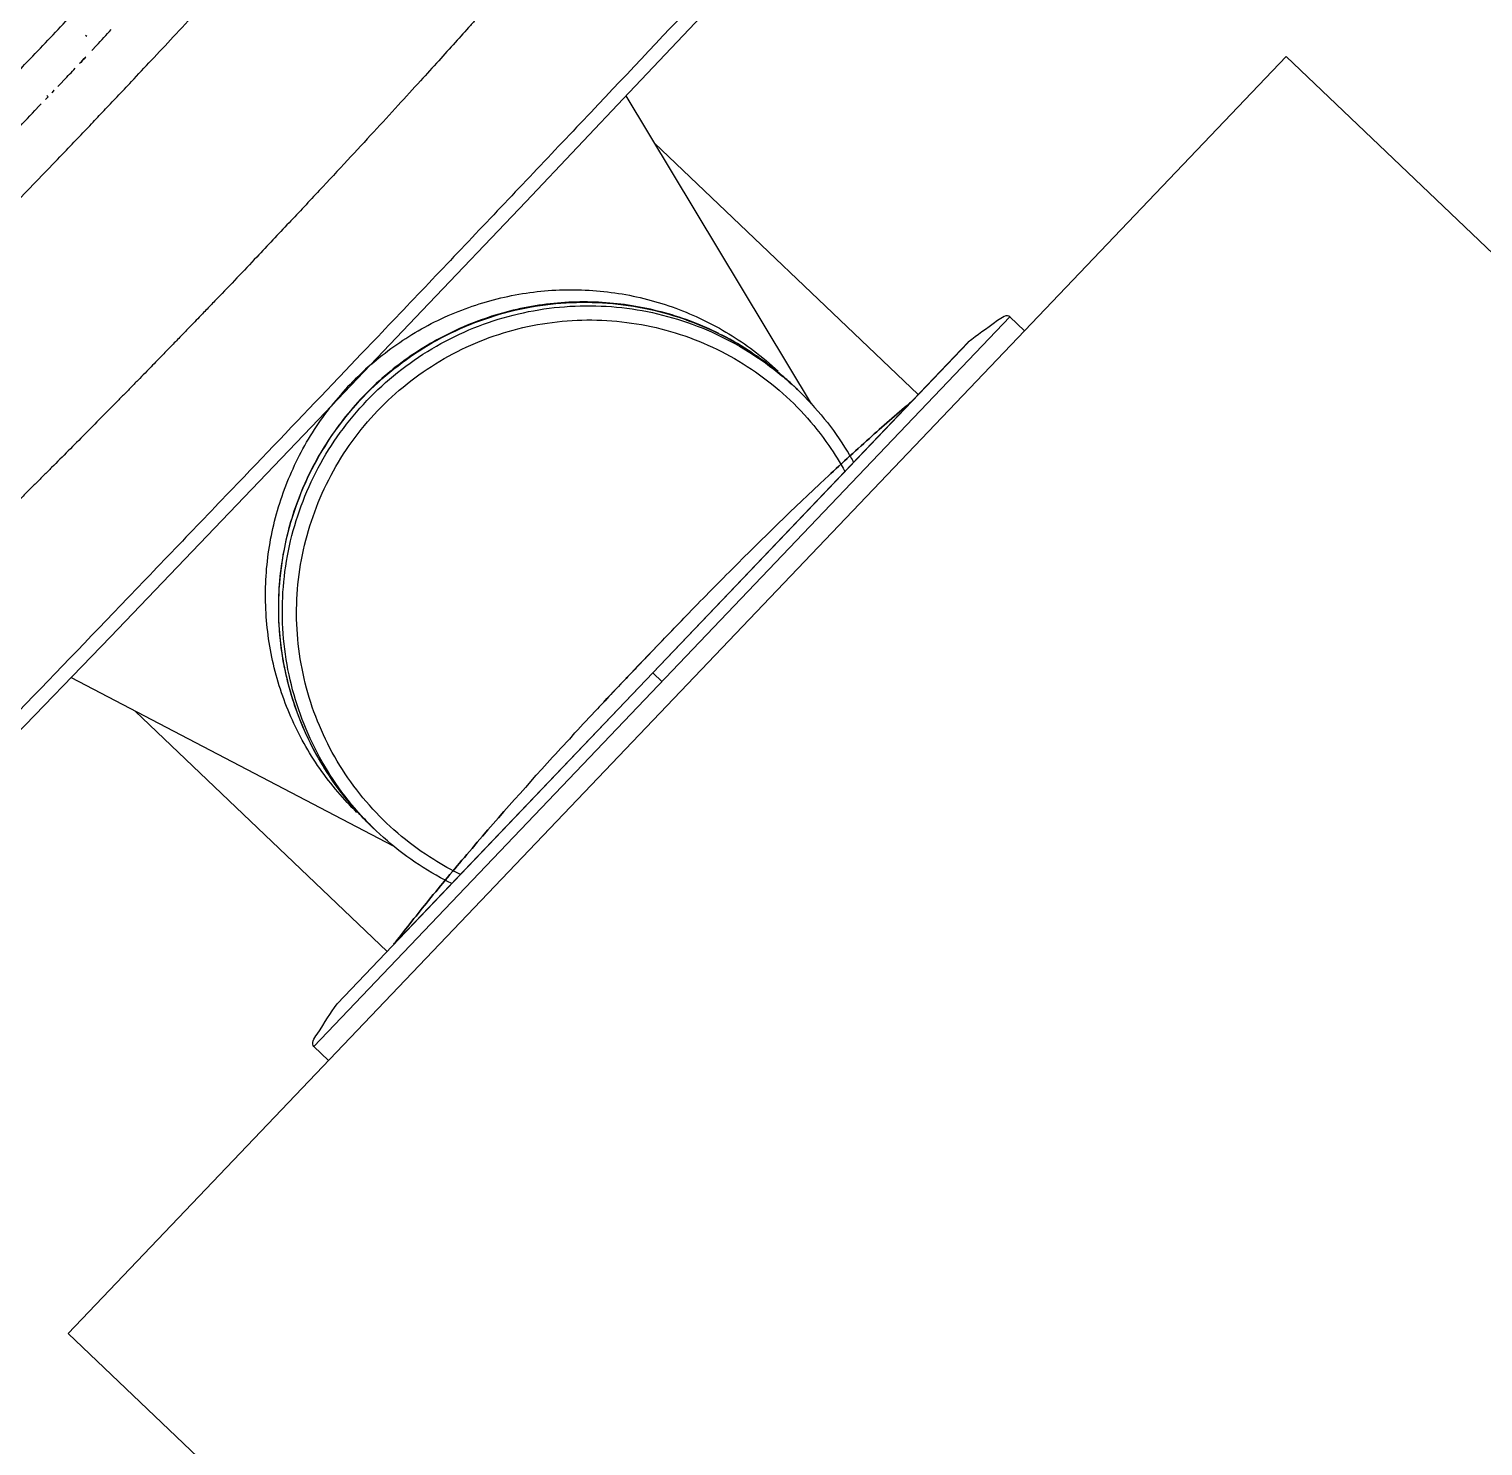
# Model space of a CAD drawing. Header units: millimetres. Extents: x 1145859089 to 1147511753, y -1047484727 to -1047247487.
# Drawn here: x 1146330710.9 to 1146330855, y -1047436452.2 to -1047436311.6 of the extents above; entities that cross this region are included whole.
import ezdxf
from ezdxf.xclip import XClip

# ---------------------------------------------------------------- set-up
doc = ezdxf.new("R2010")
doc.units = ezdxf.units.MM
doc.header["$LTSCALE"] = 100
doc.header["$MEASUREMENT"] = 0
doc.header["$XCLIPFRAME"] = 2
doc.linetypes.add('CENTERX2', pattern=[4, 2.5, -0.5, 0.5, -0.5])
doc.layers.get('0').update_dxf_attribs({"linetype": 'CONTINUOUS'})
for name, color, linetype in [('L-지중매입', 3, 'CENTERX2'), ('XREF', 135, 'CONTINUOUS'), ('단지배치도$0$W240910', 135, 'CONTINUOUS')]:
    doc.layers.add(name, color=color, linetype=linetype)

# ---------------------------------------------------------------- blocks, each defined once
blk = doc.blocks.new('단지배치도$0$zw$9902')
at = {"layer": '단지배치도$0$W240910', "linetype": 'ByBlock', "ltscale": 20}
for p, q in [((62096.75, -64948.61), (62106.97, -64937.78)), ((62042.85, -64942.91), (62042.97, -64943.02)), ((62043.93, -64943.94), (62043.47, -64944.44)), ((62041.12, -65071.7), (62161.88, -64945.05)), ((62161.88, -64945.05), (62280.65, -65058.29)), ((62040.7, -64947.38), (62040.43, -64947.67)), ((62039.13, -64949.04), (62038.99, -64948.9)), ((62040.43, -64947.67), (62040.32, -64947.78)), ((62086.5, -64959.44), (62096.75, -64948.61)), ((62114.81, -64979.49), (62096.43, -64948.95)), ((62038.29, -64949.91), (62037.82, -64950.4)), ((62038.45, -64949.74), (62038.29, -64949.91)), ((62125.4, -64978.58), (62099.25, -64953.64)), ((62125.4, -64978.58), (62099.25, -64953.64)), ((62076.23, -64970.25), (62086.5, -64959.44)), ((62065.94, -64981.05), (62076.23, -64970.25)), ((62134.5, -64970.87), (62065.49, -65043.25)), ((62134.5, -64970.87), (62135.94, -64972.25)), ((62130.36, -64973.37), (62067.82, -65038.97)), ((62130.34, -64973.4), (62073.41, -65033.1)), ((62113.02, -64977.69), (62113.03, -64977.7)), ((62113.03, -64977.7), (62113.06, -64977.72)), ((62113.42, -64978.07), (62113.06, -64977.72)), ((62055.63, -64991.84), (62065.94, -64981.05)), ((62045.31, -65002.6), (62055.63, -64991.84)), ((62034.98, -65013.33), (62045.31, -65002.6)), ((62099.24, -65003.79), (62099.28, -65003.75)), ((62099.3, -65003.72), (62099.28, -65003.75)), ((62099.24, -65003.79), (62096.69, -65006.47)), ((62096.62, -65006.53), (62096.65, -65006.5)), ((62096.69, -65006.47), (62096.65, -65006.5)), ((62099.08, -65006.18), (62100, -65007.06)), ((62041.41, -65006.65), (62073.35, -65023.33)), ((62072.75, -65033.8), (62047.76, -65009.97)), ((62072.75, -65033.8), (62047.76, -65009.97)), ((62071.28, -65021.48), (62071.27, -65021.48)), ((62071.31, -65021.51), (62071.28, -65021.48)), ((62071.67, -65021.85), (62071.31, -65021.51)), ((62067.91, -65038.87), (62067.79, -65039)), ((62067.82, -65038.97), (62067.79, -65039)), ((62065.49, -65043.25), (62066.94, -65044.63)), ((62041.12, -65071.7), (62159.89, -65184.94))]:
    blk.add_line(p, q, dxfattribs=at)
at = {"layer": '단지배치도$0$W240910'}
for centre, radius, start, end in [((56819.18, -60798.97), 5249.43, 201.4083, 356.71209), ((56819.18, -60798.97), 5399.43, 202.10162, 356.71209), ((57394.29, -57699.4), 11431.38, 251.62775, 321.418131)]:
    blk.add_arc(centre, radius, start, end, dxfattribs=at)
at = {"layer": '단지배치도$0$W240910', "linetype": 'ByBlock', "ltscale": 20}
for centre, radius, start, end in [((61583.19, -64514.15), 630.09, 316.99072, 317.18573), ((61581.9, -64512.94), 631.85, 316.80117, 316.92887), ((61573.79, -64505.31), 642.99, 316.56566, 316.71023), ((61573.91, -64505.49), 642.78, 315.93871, 316.19792), ((62092.28, -64999.46), 30.07, 62.9128, 63.6482), ((62092.33, -64999.38), 29.98, 56.3501, 62.9179), ((62092.29, -64999.44), 30.05, 54.8116, 56.3499), ((62092.26, -64999.48), 30.1, 53.2772, 54.8118), ((62091.04, -64998.52), 30.36, 130.939, 141.7394), ((62092.25, -64999.49), 30.12, 50.3952, 53.2774), ((62092.27, -64999.46), 30.08, 49.816, 50.3949), ((62092.35, -64999.38), 29.96, 46.3672, 49.8181), ((62092.69, -64999.81), 30.04, 46.3647, 47.3277), ((62456, -65349.05), 496.46, 136.1515, 136.3651), ((62458.55, -65346.38), 496.46, 136.3643, 136.5779), ((62092.03, -64999.72), 30.07, 209.0812, 209.8166), ((62091.95, -64999.77), 29.98, 209.8115, 216.3793), ((62092.01, -64999.73), 30.05, 216.3795, 217.9177), ((62092.05, -64999.69), 30.1, 217.9176, 219.4522), ((62092.07, -64999.69), 30.12, 219.452, 222.3341), ((62092.04, -64999.71), 30.08, 222.3345, 222.9134), ((62091.95, -64999.79), 29.96, 222.9113, 226.3621), ((41791.48, -45638.7), 28226.86, 316.161712, 316.567678), ((41450.44, -45313.52), 28703.08, 316.163405, 316.56599)]:
    blk.add_arc(centre, radius, start, end, dxfattribs=at)
for points, knots in [([(61999.05, -64995.68), (62000.45, -64994.37), (62003.3, -64991.7), (62007.61, -64987.61), (62012.04, -64983.36), (62016.56, -64978.96), (62019.94, -64975.64), (62022.22, -64973.38), (62023.38, -64972.23), (62024.59, -64971.02), (62025.77, -64969.84), (62026.93, -64968.68), (62028.66, -64966.93), (62030.92, -64964.65), (62033.63, -64961.89), (62036.13, -64959.32), (62038.42, -64956.95), (62040.37, -64954.92), (62042.02, -64953.2), (62043.39, -64951.77), (62044.69, -64950.39), (62046.02, -64948.99), (62047.59, -64947.33), (62049.44, -64945.35), (62051.61, -64943.03), (62053.97, -64940.49), (62056.51, -64937.73), (62059.33, -64934.65), (62062.44, -64931.22), (62064.87, -64928.51), (62066.44, -64926.75), (62067.1, -64926.02), (62067.72, -64925.31), (62068.35, -64924.61), (62070.05, -64922.69), (62072.8, -64919.57), (62076.53, -64915.28), (62080.13, -64911.11), (62083.58, -64907.06), (62085.82, -64904.4), (62086.92, -64903.1)], [0, 0, 0, 0, 5.754772, 11.701837, 17.842698, 24.178414, 30.614069, 32.056733, 33.806246, 35.517577, 37.190653, 38.825407, 40.421773, 44.579899, 48.450932, 52.033955, 55.328249, 58.333272, 60.491174, 62.470126, 64.282682, 66.177217, 68.248546, 71.140295, 74.317893, 77.780853, 81.528517, 85.560038, 90.32131, 95.423109, 96.473352, 97.420829, 98.363515, 99.30141, 100.234513, 106.0602, 111.773038, 117.287196, 122.603733, 127.723968, 127.723968, 127.723968, 127.723968]), ([(62104.13, -64915.38), (62103.81, -64915.77), (62103.12, -64916.58), (62102.01, -64917.9), (62100.86, -64919.24), (62099.7, -64920.6), (62098.53, -64921.97), (62097.34, -64923.36), (62096.22, -64924.66), (62095.25, -64925.79), (62094.43, -64926.73), (62093.77, -64927.49), (62093.23, -64928.12), (62092.72, -64928.71), (62092.08, -64929.44), (62091.25, -64930.38), (62090.23, -64931.56), (62089.05, -64932.91), (62087.7, -64934.43), (62086.28, -64936.05), (62084.79, -64937.73), (62083.56, -64939.11), (62082.69, -64940.09), (62082.23, -64940.59), (62081.91, -64940.95), (62081.62, -64941.28), (62081.31, -64941.62), (62080.61, -64942.41), (62079.45, -64943.69), (62077.81, -64945.52), (62075.92, -64947.59), (62073.78, -64949.94), (62071.37, -64952.57), (62068.76, -64955.39), (62065.96, -64958.4), (62062.96, -64961.61), (62060.87, -64963.79), (62059.82, -64964.93)], [0, 0, 0, 0, 1.500995, 3.221361, 5.161397, 6.791019, 8.595113, 10.55132, 12.272613, 13.758669, 15.009206, 16.023981, 16.769912, 17.497226, 18.370265, 19.692329, 21.250869, 23.04618, 25.078597, 27.348483, 29.501923, 31.833292, 32.876174, 33.438999, 33.873931, 34.319103, 34.774516, 35.240174, 37.485988, 39.943773, 42.613761, 45.905682, 49.472119, 53.313188, 57.428857, 61.818901, 66.482864, 66.482864, 66.482864, 66.482864]), ([(62003.4, -64981.3), (62003.58, -64981.09), (62003.95, -64980.66), (62004.52, -64980), (62005.12, -64979.33), (62005.76, -64978.61), (62006.44, -64977.86), (62007.02, -64977.22), (62007.7, -64976.49), (62008.47, -64975.65), (62009.47, -64974.57), (62010.51, -64973.45), (62011.43, -64972.48), (62012.42, -64971.43), (62013.49, -64970.29), (62014.82, -64968.89), (62016.17, -64967.46), (62017.57, -64966), (62018.99, -64964.5), (62020.44, -64962.98), (62021.92, -64961.43), (62023.43, -64959.85), (62024.96, -64958.24), (62026.52, -64956.61), (62028.1, -64954.96), (62029.7, -64953.28), (62031.12, -64951.8), (62032.66, -64950.19), (62034.32, -64948.44), (62036.08, -64946.6), (62037.85, -64944.75), (62039.61, -64942.89), (62041.61, -64940.79), (62043.59, -64938.72), (62045.54, -64936.67), (62046.96, -64935.17), (62048.34, -64933.72), (62049.67, -64932.33), (62051.44, -64930.47), (62053.16, -64928.66), (62054.84, -64926.9), (62056.47, -64925.19), (62057.58, -64924.04), (62058.14, -64923.45), (62058.18, -64923.41)], [0, 0, 0, 0, 0.847449, 1.696674, 2.601817, 3.560954, 4.572228, 5.633934, 6.15469, 7.571551, 9.046726, 10.576632, 12.158494, 13.041259, 14.920513, 16.84786, 18.822154, 20.84194, 22.905464, 25.010782, 27.155922, 29.339035, 31.5585, 33.812957, 36.101283, 38.422522, 40.775806, 42.241689, 45.117362, 48.00976, 49.880613, 52.802809, 55.698852, 58.564844, 61.396687, 64.190069, 64.771038, 67.397147, 69.963122, 72.464868, 74.898213, 77.258919, 79.542677, 79.703415, 79.703415, 79.703415, 79.703415]), ([(62115.74, -64926.38), (62111.96, -64930.41), (62104.37, -64938.47), (62092.96, -64950.56), (62081.52, -64962.63), (62073.88, -64970.67), (62070.05, -64974.68)], [0, 0, 0, 0, 16.59581, 33.214361, 49.848484, 66.491004, 66.491004, 66.491004, 66.491004]), ([(62059.82, -64964.93), (62058.52, -64966.32), (62057.05, -64967.84), (62055.44, -64969.52), (62055, -64969.98), (62054.55, -64970.44), (62054.06, -64970.95), (62053.5, -64971.54), (62052.78, -64972.28), (62051.98, -64973.11), (62051.05, -64974.06), (62050.03, -64975.11), (62049.07, -64976.1), (62048.32, -64976.86), (62047.84, -64977.36), (62047.46, -64977.74), (62047.09, -64978.13), (62046.7, -64978.52), (62046.32, -64978.91), (62045.02, -64980.23), (62042.74, -64982.54), (62040.33, -64984.96), (62038.71, -64986.58), (62037.94, -64987.35), (62037.15, -64988.14), (62036.25, -64989.03), (62035.26, -64990.02), (62034.21, -64991.06), (62032.84, -64992.41), (62031.21, -64994), (62029.4, -64995.78), (62027.83, -64997.31), (62026.62, -64998.49), (62025.71, -64999.36), (62025.07, -64999.98), (62024.46, -65000.57), (62023.76, -65001.24), (62022.88, -65002.09), (62021.85, -65003.07), (62020.7, -65004.17), (62019.49, -65005.32), (62018.28, -65006.47), (62016.92, -65007.75), (62015.5, -65009.1), (62014, -65010.5), (62013.07, -65011.38), (62012.63, -65011.79)], [0, 0, 0, 0, 5.705615, 6.344775, 6.983953, 7.623147, 8.262356, 9.113533, 10.0558, 11.340705, 12.590566, 14.051792, 15.724267, 16.725511, 17.260787, 17.797878, 18.338146, 18.881592, 19.428213, 19.978007, 24.464145, 29.149909, 30.229139, 31.318359, 32.417556, 33.586447, 35.134392, 36.612216, 38.019979, 40.90396, 43.441354, 45.632794, 47.478854, 48.517933, 49.40386, 50.150831, 51.072437, 52.297142, 53.824649, 55.341491, 57.071477, 58.845043, 60.34303, 62.669323, 64.724559, 66.50918, 66.50918, 66.50918, 66.50918]), ([(62071.14, -64975.59), (62072.59, -64974.33), (62075.77, -64972.06), (62081.12, -64969.63), (62086.87, -64968.26), (62092.77, -64968.03), (62098.6, -64968.95), (62104.14, -64970.98), (62108.41, -64973.58), (62110.73, -64975.52), (62111.5, -64976.24)], [0, 0, 0, 0, 5.758499, 11.636919, 17.511795, 23.382454, 29.248857, 35.111614, 40.971197, 44.145899, 44.145899, 44.145899, 44.145899]), ([(62105.63, -64972.51), (62104.8, -64972.1), (62102.15, -64970.94), (62097.42, -64969.63), (62091.48, -64969.2), (62085.57, -64969.94), (62079.91, -64971.82), (62074.72, -64974.76), (62071.7, -64977.36), (62070.34, -64978.79)], [0, 0, 0, 0, 2.776625, 8.689118, 14.605682, 20.526647, 26.451677, 32.379816, 38.308208, 38.308208, 38.308208, 38.308208]), ([(62070.37, -64978.82), (62071.32, -64977.82), (62073.36, -64975.96), (62076.76, -64973.6), (62080.46, -64971.73), (62084.37, -64970.38), (62088.42, -64969.57), (62092.55, -64969.32), (62096.67, -64969.64), (62100.71, -64970.52), (62104.58, -64971.93), (62108.23, -64973.87), (62111.01, -64975.87), (62112.54, -64977.23), (62113.02, -64977.69)], [0, 0, 0, 0, 4.128404, 8.256351, 12.383263, 16.508643, 20.632117, 24.753489, 28.872736, 32.989974, 37.105461, 41.219591, 45.332869, 47.347025, 47.347025, 47.347025, 47.347025]), ([(62070.74, -64979.17), (62071.69, -64978.17), (62073.72, -64976.31), (62077.13, -64973.95), (62080.82, -64972.08), (62084.73, -64970.73), (62088.79, -64969.92), (62092.92, -64969.67), (62097.04, -64969.99), (62101.07, -64970.86), (62104.95, -64972.28), (62108.6, -64974.21), (62111.25, -64976.13), (62112.67, -64977.37), (62113.05, -64977.72)], [0, 0, 0, 0, 4.128593, 8.256609, 12.383493, 16.50884, 20.632337, 24.753684, 28.872901, 32.990104, 37.105547, 41.219647, 45.332886, 46.885831, 46.885831, 46.885831, 46.885831]), ([(62134.5, -64970.87), (62134.19, -64970.58), (62132.33, -64971.94), (62131.3, -64972.62), (62130.36, -64973.37)], [0, 0, 0, 0, 1.270921, 4.883286, 4.883286, 4.883286, 4.883286]), ([(62071.8, -64980.18), (62072.71, -64979.23), (62074.66, -64977.44), (62077.93, -64975.18), (62081.46, -64973.39), (62085.21, -64972.09), (62089.1, -64971.32), (62093.05, -64971.08), (62097, -64971.39), (62100.87, -64972.22), (62104.59, -64973.58), (62108.08, -64975.43), (62111.29, -64977.75), (62114.15, -64980.48), (62116.42, -64983.33), (62117.64, -64985.32), (62118.13, -64986.21)], [0, 0, 0, 0, 3.956531, 7.912519, 11.867416, 15.82085, 19.772505, 23.722097, 27.669651, 31.615273, 35.55921, 39.50186, 43.443683, 47.385235, 51.327059, 54.361858, 54.361858, 54.361858, 54.361858]), ([(62067.92, -64976.91), (62064.8, -64980.19), (62057.85, -64987.46), (62047.05, -64998.73), (62035.57, -65010.67), (62027.93, -65018.6), (62024.12, -65022.53)], [0, 0, 0, 0, 13.559927, 30.196917, 46.820771, 63.243119, 63.243119, 63.243119, 63.243119]), ([(62070.34, -64978.79), (62068.98, -64980.22), (62066.52, -64983.35), (62063.83, -64988.68), (62062.23, -64994.42), (62061.77, -65000.36), (62062.48, -65006.27), (62064.01, -65010.93), (62065.3, -65013.53), (62065.75, -65014.34)], [0, 0, 0, 0, 5.93125, 11.859388, 17.784418, 23.705384, 29.621947, 35.534441, 38.311069, 38.311069, 38.311069, 38.311069]), ([(62071.27, -65021.48), (62070.79, -65021.01), (62069.36, -65019.55), (62067.23, -65016.87), (62065.12, -65013.32), (62063.52, -65009.51), (62062.46, -65005.52), (62061.94, -65001.42), (62062, -64997.29), (62062.61, -64993.2), (62063.77, -64989.23), (62065.47, -64985.45), (62067.66, -64981.94), (62069.42, -64979.81), (62070.37, -64978.82)], [0, 0, 0, 0, 2.014152, 6.127429, 10.24156, 14.357047, 18.474285, 22.593532, 26.714904, 30.838378, 34.963758, 39.090671, 43.218619, 47.347025, 47.347025, 47.347025, 47.347025]), ([(62071.67, -65021.85), (62071.18, -65021.38), (62069.73, -65019.91), (62067.59, -65017.22), (62065.49, -65013.67), (62063.89, -65009.86), (62062.82, -65005.87), (62062.31, -65001.77), (62062.36, -64997.64), (62062.97, -64993.55), (62064.14, -64989.58), (62065.83, -64985.8), (62068.02, -64982.29), (62069.79, -64980.16), (62070.74, -64979.17)], [0, 0, 0, 0, 2.057683, 6.170922, 10.285021, 14.400466, 18.517666, 22.636882, 26.75822, 30.881722, 35.007078, 39.133963, 43.26198, 47.390573, 47.390573, 47.390573, 47.390573]), ([(62113.42, -64978.07), (62114.37, -64978.97), (62116.16, -64980.92), (62117.92, -64983.42), (62118.79, -64984.93), (62118.99, -64985.3)], [0, 0, 0, 0, 3.942487, 7.885538, 9.158562, 9.158562, 9.158562, 9.158562]), ([(62069.75, -65020.02), (62069.08, -65019.37), (62067.12, -65017.26), (62064.34, -65013.26), (62061.98, -65007.86), (62060.71, -65002.09), (62060.58, -64996.19), (62061.59, -64990.36), (62063.72, -64984.84), (62065.87, -64981.42), (62067.14, -64979.8), (62067.2, -64979.72)], [0, 0, 0, 0, 2.78086, 8.641331, 14.504159, 20.370529, 26.241084, 32.115832, 37.994142, 43.874846, 44.165094, 44.165094, 44.165094, 44.165094]), ([(62080.02, -65026.17), (62079.11, -65025.73), (62077.07, -65024.6), (62074.11, -65022.47), (62071.25, -65019.74), (62068.79, -65016.65), (62066.77, -65013.24), (62065.24, -65009.6), (62064.22, -65005.77), (62063.72, -65001.84), (62063.77, -64997.88), (62064.36, -64993.96), (62065.48, -64990.16), (62067.1, -64986.54), (62069.2, -64983.17), (62070.89, -64981.13), (62071.8, -64980.18)], [36.468695, 36.468695, 36.468695, 36.468695, 39.50186, 43.443683, 47.385235, 51.327059, 55.269708, 59.213647, 63.159266, 67.10682, 71.056403, 75.008062, 78.961505, 82.916401, 86.872392, 90.828922, 90.828922, 90.828922, 90.828922]), ([(62099.3, -65003.72), (62100.32, -65002.66), (62102.85, -65000.03), (62108.42, -64994.37), (62114.47, -64988.47), (62120.39, -64983.04), (62123.26, -64980.52), (62124.67, -64979.32), (62124.73, -64979.27)], [0, 0, 0, 0, 4.417649, 10.953942, 23.826463, 29.746417, 35.049573, 35.294587, 35.294587, 35.294587, 35.294587]), ([(62124.73, -64979.27), (62124.67, -64979.32), (62123.26, -64980.52), (62120.39, -64983.04), (62114.47, -64988.47), (62108.42, -64994.37), (62103.02, -64999.86), (62100.65, -65002.31), (62099.8, -65003.2)], [0, 0, 0, 0, 0.245014, 5.54817, 11.468124, 24.340645, 30.876937, 34.578482, 34.578482, 34.578482, 34.578482]), ([(62096.62, -65006.53), (62095.61, -65007.6), (62093.1, -65010.25), (62087.71, -65016.09), (62082.11, -65022.41), (62076.97, -65028.57), (62074.59, -65031.57), (62073.46, -65033.03), (62073.41, -65033.1)], [0, 0, 0, 0, 4.418476, 10.954768, 23.827289, 29.747243, 35.0504, 35.295413, 35.295413, 35.295413, 35.295413]), ([(62073.41, -65033.1), (62073.46, -65033.03), (62074.59, -65031.57), (62076.97, -65028.57), (62082.11, -65022.41), (62087.71, -65016.09), (62092.94, -65010.43), (62095.28, -65007.94), (62096.13, -65007.05)], [0, 0, 0, 0, 0.245014, 5.54817, 11.468124, 24.340645, 30.876937, 34.581103, 34.581103, 34.581103, 34.581103]), ([(62079.16, -65027.08), (62078.78, -65026.89), (62077.23, -65026.09), (62074.65, -65024.45), (62072.62, -65022.76), (62071.67, -65021.85)], [38.244467, 38.244467, 38.244467, 38.244467, 39.515555, 43.458684, 47.401327, 47.401327, 47.401327, 47.401327]), ([(62065.49, -65043.25), (62065.18, -65042.96), (62066.45, -65041.04), (62067.08, -65039.97), (62067.79, -65039)], [0, 0, 0, 0, 1.270921, 4.883504, 4.883504, 4.883504, 4.883504])]:
    blk.add_open_spline(points, degree=3, knots=knots, dxfattribs=at)
for points in [[(62042.51, -64945.47), (62042.28, -64945.71), (62042.05, -64945.96), (62041.81, -64946.2)], [(62039.74, -64948.39), (62039.54, -64948.61), (62039.33, -64948.82), (62039.13, -64949.04)], [(62040.32, -64947.78), (62040.13, -64947.98), (62039.94, -64948.19), (62039.74, -64948.39)], [(62039.13, -64949.04), (62038.9, -64949.27), (62038.68, -64949.51), (62038.45, -64949.74)], [(62070.05, -64974.68), (62069.34, -64975.43), (62068.63, -64976.17), (62067.92, -64976.91)], [(62099.3, -65003.72), (62099.47, -65003.55), (62099.63, -65003.38), (62099.8, -65003.2)], [(62096.62, -65006.53), (62096.46, -65006.7), (62096.3, -65006.88), (62096.13, -65007.05)]]:
    blk.add_open_spline(points, degree=3, dxfattribs=at)
blk = doc.blocks.new('단지배치도')
blk.add_blockref('단지배치도$0$zw$9902', (141034.19, 142437.16))

msp = doc.modelspace()

# ---------------------------------------------------------------- linework, layer by layer
at = {"layer": 'L-지중매입', "ltscale": 2}
msp.add_arc((1146292364.149594, -1047402174.186541, 0), 45716.750817, 303.4822833292, 333.0437788935, dxfattribs=at)

# ---------------------------------------------------------------- block references
at = {"layer": 'XREF'}
ref = msp.add_blockref('단지배치도', (1146127639.433663, -1047513806.462535), dxfattribs=at)
XClip(ref).set_block_clipping_path([(72982.4064819524, 34919.7593965298), (360382.4067475507, 255319.7593436697)])

doc.saveas('drawing.dxf')
